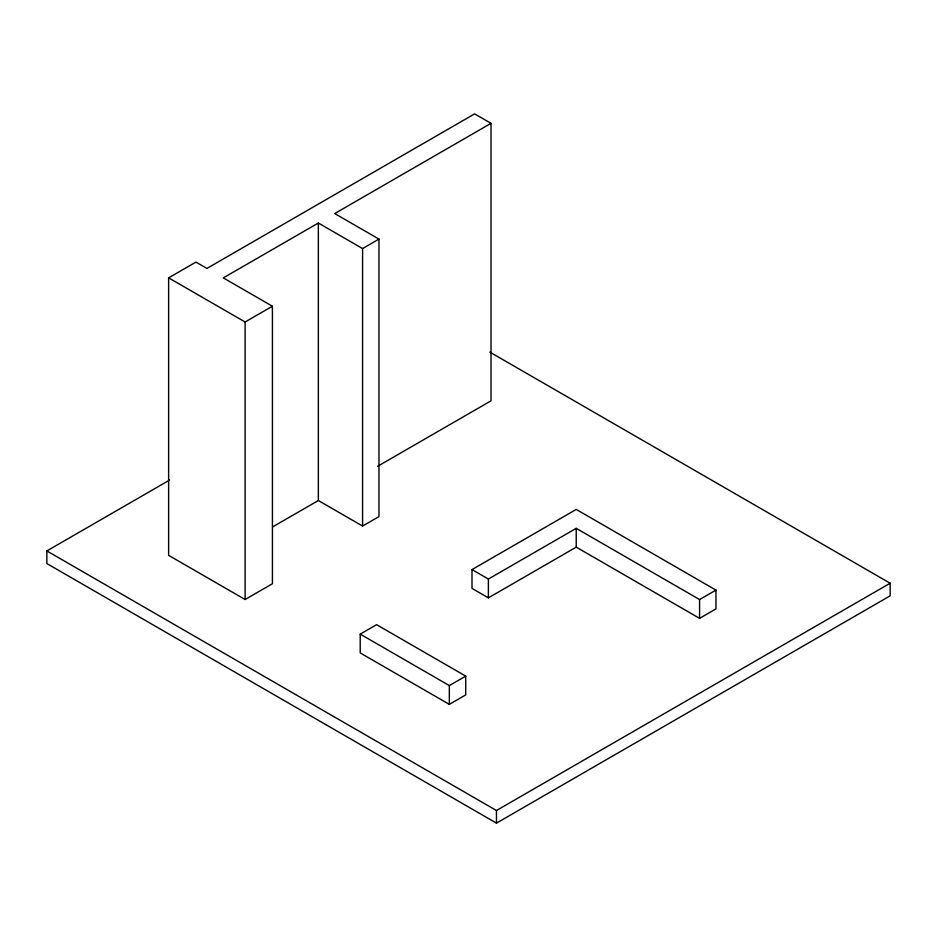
<?xml version="1.0" encoding="UTF-8"?>
<svg xmlns="http://www.w3.org/2000/svg" width="937" height="937" viewBox="0 0 937 937"><rect width="100%" height="100%" fill="white"/><g stroke="black" fill="none" stroke-linecap="round" stroke-linejoin="round"><path stroke-width="1.41" d="M272.726 526.852L318.346 500.522L362.584 526.055L378.97 516.603L378.97 239.099L362.584 248.563L318.346 223.018L223.311 277.891L272.421 306.235L272.421 583.739L245.107 599.504L168.637 555.36L168.637 277.856L195.95 262.091L206.925 268.427L474.626 113.869L491.011 123.333L491.011 400.825L377.588 466.321M491.011 123.333L334.732 213.554L378.97 239.099M168.637 277.856L245.107 322L272.421 306.235M489.934 352.16L890.15 583.224L890.15 595.838L496.469 823.131L46.85 563.547L46.85 550.933L169.644 480.037M360.218 634.126L376.604 624.674L465.724 676.127L465.724 694.914L449.338 704.378L360.218 652.925L360.218 634.126L449.338 685.579L465.724 676.127M472.002 569.591L576.232 509.423L715.962 590.099L715.962 608.886L699.576 618.35L576.232 547.138L488.388 597.853L472.002 588.389L472.002 569.591L488.388 579.054L576.232 528.339L699.576 599.551L715.962 590.099M46.85 550.933L496.469 810.517L890.15 583.224M699.576 599.551L699.576 618.35M576.232 528.339L576.232 547.138M496.469 810.517L496.469 823.131M488.388 579.054L488.388 597.853M449.338 685.579L449.338 704.378M362.584 248.563L362.584 526.055M318.346 223.018L318.346 500.522M245.107 322L245.107 599.504"/></g></svg>
